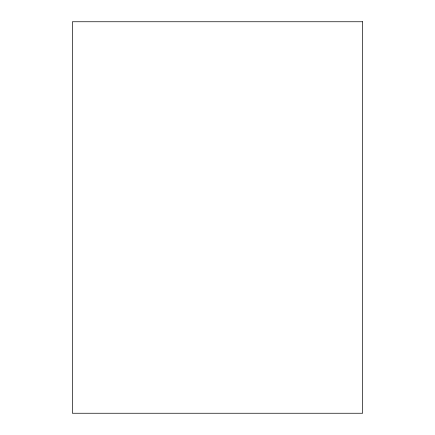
<?xml version="1.0" encoding="UTF-8"?>
<svg xmlns="http://www.w3.org/2000/svg" width="435" height="435" viewBox="0 0 435 435"><rect width="100%" height="100%" fill="white"/><g stroke="black" fill="none" stroke-linecap="round" stroke-linejoin="round"><path stroke-width="0.65" d="M362.616 21.75L72.384 21.75L72.384 413.25L362.616 413.25L362.616 21.75"/></g></svg>
